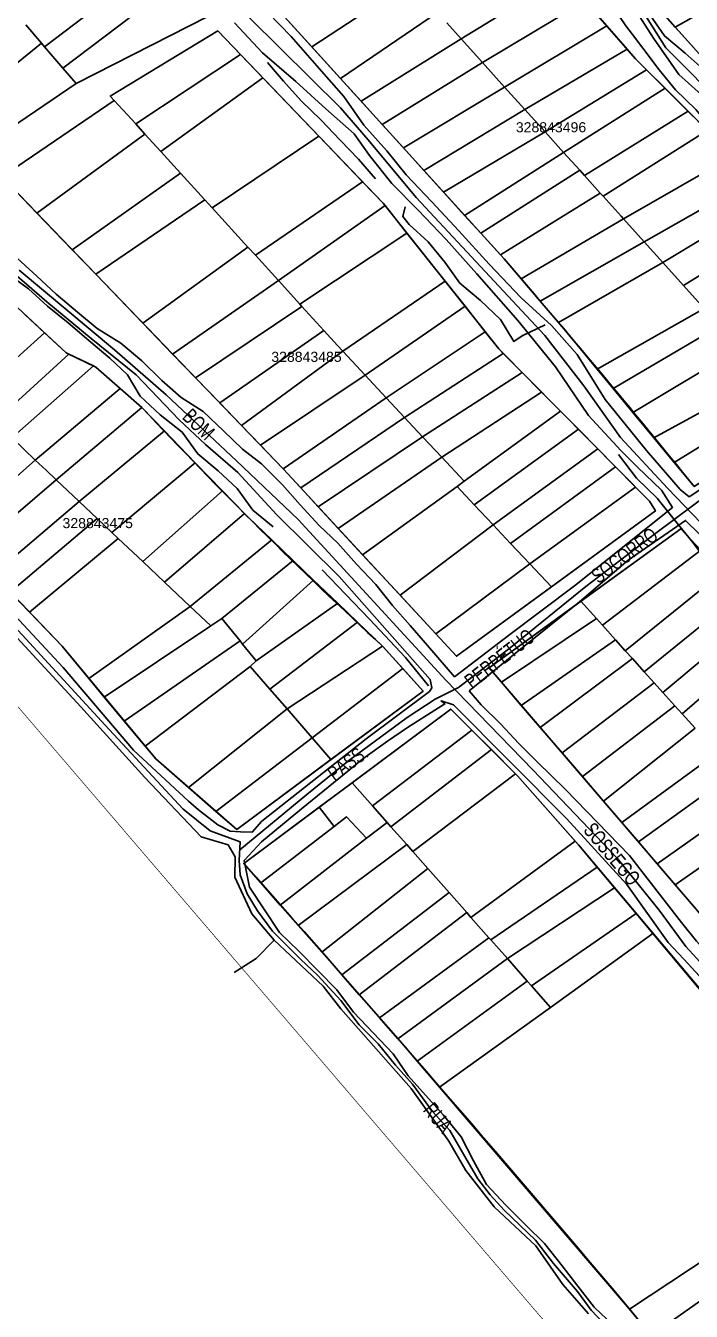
# Model space of a CAD drawing. Extents: x 206155 to 208014, y 4847439 to 4850017.
# Drawn here: x 206811.3 to 206943.5, y 4849237.2 to 4849492.7 of the extents above; entities that cross this region are included whole.
import ezdxf
from ezdxf.enums import TextEntityAlignment as Align

# ---------------------------------------------------------------- set-up
doc = ezdxf.new("R2010")
doc.units = 0
doc.header["$LTSCALE"] = 1.5
doc.header["$MEASUREMENT"] = 0
for name, color, linetype in [('CD-MALHA-LOTES', 40, 'CONTINUOUS'), ('CD_TXT_QUADRA', 7, 'CONTINUOUS'), ('HD-VALAS-DRENOS', 170, 'CONTINUOUS'), ('LM-LIM-SETOR-FISCAL', 7, 'CONTINUOUS'), ('RU-QUADRAS', 6, 'CONTINUOUS'), ('SV-CAMINHO-TRILHA', 20, 'CONTINUOUS'), ('SV-EIXO-RUA-N-PAV', 6, 'CONTINUOUS'), ('SV-RUA-NAO-PAV-S-GUIA-C-GUIA', 7, 'CONTINUOUS'), ('SV-TXT-RUA-N-PAV-S-GUIA-C-GUIA', 7, 'CONTINUOUS')]:
    doc.layers.add(name, color=color, linetype=linetype)
doc.styles.add('ARIAL', font='ARIAL.TTF')
doc.linetypes.add('Limite', pattern='A,20,-3,[130,ltypeshp.shx,S=6.35,R=0,X=0,Y=0],-3,20', length=46)

msp = doc.modelspace()

# ---------------------------------------------------------------- linework, layer by layer
at = {"layer": 'CD-MALHA-LOTES'}
for points in [[(206868.15, 4849488.54), (206861.41, 4849495.98), (206881.53, 4849508.17)], [(206815.04, 4849488.56), (206836.96, 4849505.26)], [(206940.37, 4849492.45), (206955.51, 4849501.04), (206960.65, 4849505.09)], [(206897.83, 4849490.11), (206918.09, 4849502.6)], [(206818.69, 4849484.31), (206840.95, 4849501.2)], [(206821.34, 4849481.24), (206847.46, 4849494.57), (206840.95, 4849501.2)], [(206868.15, 4849488.54), (206887.67, 4849501.37)], [(206902.04, 4849485.45), (206922.43, 4849497.63)], [(206922.43, 4849497.63), (206926.73, 4849492.7)], [(206873.86, 4849482.24), (206893.1, 4849495.36)], [(206936.9, 4849496.33), (206940.37, 4849492.45)], [(206811.29, 4849492.91), (206814.44, 4849489.25)], [(206853.98, 4849487.03), (206849.49, 4849491.7), (206828.1, 4849478.75), (206828.89, 4849477.89)], [(206897.83, 4849490.11), (206894.94, 4849493.31)], [(206906.45, 4849480.56), (206926.73, 4849492.7)], [(206926.73, 4849492.7), (206930.77, 4849488.07)], [(206940.37, 4849492.45), (206944.19, 4849488.2)], [(206789.15, 4849468.76), (206814.44, 4849489.25)], [(206814.44, 4849489.25), (206815.04, 4849488.56)], [(206877.92, 4849477.76), (206897.83, 4849490.11)], [(206902.04, 4849485.45), (206897.83, 4849490.11)], [(206815.04, 4849488.56), (206818.69, 4849484.31)], [(206833.15, 4849473.21), (206853.98, 4849487.03)], [(206853.98, 4849487.03), (206858.41, 4849482.41)], [(206873.86, 4849482.24), (206868.15, 4849488.54)], [(206910.46, 4849476.12), (206930.77, 4849488.07)], [(206934.63, 4849483.98), (206932.44, 4849486.15), (206930.77, 4849488.07)], [(206818.69, 4849484.31), (206821.34, 4849481.24)], [(206902.04, 4849485.45), (206882.12, 4849473.13)], [(206906.45, 4849480.56), (206902.04, 4849485.45)], [(206934.63, 4849483.98), (206914.49, 4849471.64)], [(206934.63, 4849483.98), (206938.32, 4849480.3)], [(206838.16, 4849467.71), (206858.41, 4849482.41)], [(206858.41, 4849482.41), (206869.51, 4849470.82)], [(206877.92, 4849477.76), (206873.86, 4849482.24)], [(206789.15, 4849468.76), (206793.69, 4849462.49), (206821.34, 4849481.24)], [(206886.34, 4849468.47), (206906.45, 4849480.56)], [(206910.46, 4849476.12), (206906.45, 4849480.56)], [(206938.32, 4849480.3), (206918.17, 4849467.57)], [(206938.32, 4849480.3), (206942.89, 4849475.74)], [(206828.89, 4849477.89), (206806.58, 4849462.68), (206813.51, 4849455.49)], [(206828.89, 4849477.89), (206833.15, 4849473.21)], [(206882.12, 4849473.13), (206877.92, 4849477.76)], [(206890.4, 4849463.98), (206910.46, 4849476.12)], [(206914.49, 4849471.64), (206910.46, 4849476.12)], [(206922.34, 4849462.95), (206942.89, 4849475.74)], [(206942.89, 4849475.74), (206946.72, 4849471.92)], [(206813.51, 4849455.49), (206834.98, 4849471.2)], [(206833.15, 4849473.21), (206834.98, 4849471.2)], [(206834.98, 4849471.2), (206838.16, 4849467.71)], [(206886.34, 4849468.47), (206882.12, 4849473.13)], [(206894.3, 4849459.68), (206914.49, 4849471.64)], [(206918.17, 4849467.57), (206914.49, 4849471.64)], [(206926.01, 4849458.88), (206946.72, 4849471.92)], [(206848.33, 4849456.53), (206869.51, 4849470.82)], [(206869.51, 4849470.82), (206878.23, 4849461.72)], [(206838.16, 4849467.71), (206842.04, 4849463.44)], [(206890.4, 4849463.98), (206886.34, 4849468.47)], [(206898.5, 4849455.04), (206918.17, 4849467.57)], [(206921.37, 4849464.03), (206918.17, 4849467.57)], [(206930.06, 4849454.39), (206951.83, 4849466.83)], [(206894.3, 4849459.68), (206890.4, 4849463.98)], [(206901.72, 4849451.49), (206921.37, 4849464.03)], [(206922.34, 4849462.95), (206921.37, 4849464.03)], [(206820.53, 4849448.2), (206842.04, 4849463.44)], [(206842.04, 4849463.44), (206846.87, 4849458.15)], [(206856.92, 4849447.11), (206878.23, 4849461.72)], [(206882.7, 4849456.98), (206882.33, 4849457.45), (206878.23, 4849461.72)], [(206925.46, 4849459.49), (206922.34, 4849462.95)], [(206956.05, 4849462.24), (206955.51, 4849461.94), (206934.19, 4849449.79)], [(206898.5, 4849455.04), (206894.3, 4849459.68)], [(206905.62, 4849447.19), (206925.46, 4849459.49)], [(206926.01, 4849458.88), (206925.46, 4849459.49)], [(206930.06, 4849454.39), (206929.58, 4849454.92), (206926.01, 4849458.88)], [(206825.2, 4849443.35), (206846.87, 4849458.15)], [(206846.87, 4849458.15), (206848.33, 4849456.53)], [(206848.33, 4849456.53), (206855.45, 4849448.73)], [(206861.49, 4849442.09), (206882.7, 4849456.98)], [(206882.7, 4849456.98), (206887.03, 4849451.52)], [(206937.91, 4849445.66), (206955.51, 4849456.31), (206958.62, 4849457.89)], [(206820.53, 4849448.2), (206813.51, 4849455.49)], [(206901.72, 4849451.49), (206898.5, 4849455.04)], [(206909.72, 4849442.44), (206930.06, 4849454.39)], [(206934.19, 4849449.79), (206930.06, 4849454.39)], [(206865.75, 4849437.41), (206887.03, 4849451.52)], [(206887.03, 4849451.52), (206894.62, 4849441.96)], [(206905.62, 4849447.19), (206901.72, 4849451.49)], [(206942.02, 4849441.09), (206955.51, 4849449.43), (206962.07, 4849452.3)], [(206825.2, 4849443.35), (206820.53, 4849448.2)], [(206834.55, 4849433.64), (206855.45, 4849448.73)], [(206855.45, 4849448.73), (206856.92, 4849447.11)], [(206913.52, 4849438), (206934.19, 4849449.79)], [(206937.91, 4849445.66), (206934.19, 4849449.79)], [(206856.92, 4849447.11), (206861.49, 4849442.09)], [(206905.62, 4849447.19), (206906.33, 4849446.41), (206909.72, 4849442.44)], [(206917.19, 4849433.72), (206937.91, 4849445.66)], [(206942.02, 4849441.09), (206937.91, 4849445.66)], [(206834.55, 4849433.64), (206825.2, 4849443.35)], [(206840.48, 4849427.48), (206861.49, 4849442.09)], [(206861.49, 4849442.09), (206865.75, 4849437.41)], [(206874.27, 4849428.08), (206894.62, 4849441.96)], [(206894.62, 4849441.96), (206898.58, 4849436.97)], [(206913.52, 4849438), (206909.72, 4849442.44)], [(206946.13, 4849436.52), (206942.02, 4849441.09)], [(206917.19, 4849433.72), (206913.52, 4849438)], [(206845.04, 4849422.74), (206866.16, 4849436.96)], [(206865.75, 4849437.41), (206866.16, 4849436.96)], [(206866.16, 4849436.96), (206870.56, 4849432.13)], [(206878.74, 4849423.29), (206898.58, 4849436.97)], [(206898.58, 4849436.97), (206902.61, 4849431.9)], [(206924.86, 4849424.45), (206946.13, 4849436.52)], [(206811.18, 4849435.27), (206815.05, 4849431.68)], [(206840.48, 4849427.48), (206834.55, 4849433.64)], [(206924.86, 4849424.45), (206917.79, 4849433.01), (206917.19, 4849433.72)], [(206928.01, 4849420.64), (206949.19, 4849433.11)], [(206800.48, 4849418.59), (206815.05, 4849431.68)], [(206815.05, 4849431.68), (206819.33, 4849427.7), (206819.84, 4849427.45)], [(206849.83, 4849417.77), (206870.56, 4849432.13)], [(206874.27, 4849428.08), (206873.24, 4849429.19), (206870.56, 4849432.13)], [(206882.92, 4849418.81), (206902.61, 4849431.9)], [(206906.18, 4849427.61), (206905.29, 4849428.51), (206902.61, 4849431.9)], [(206854.16, 4849413.27), (206874.27, 4849428.08)], [(206874.27, 4849428.08), (206878.74, 4849423.29)], [(206931.94, 4849415.89), (206953.23, 4849428.62)], [(206805.17, 4849414.1), (206819.84, 4849427.45)], [(206819.84, 4849427.45), (206824.73, 4849425.12)], [(206845.04, 4849422.74), (206840.48, 4849427.48)], [(206886.56, 4849414.9), (206906.18, 4849427.61)], [(206906.18, 4849427.61), (206909.97, 4849423.79)], [(206808.57, 4849410.85), (206808.98, 4849411.21), (206824.73, 4849425.12)], [(206824.73, 4849425.12), (206825.2, 4849424.89), (206830.09, 4849420.61)], [(206849.83, 4849417.77), (206845.04, 4849422.74)], [(206857.93, 4849409.36), (206878.74, 4849423.29)], [(206878.74, 4849423.29), (206882.92, 4849418.81)], [(206890.15, 4849411.06), (206909.97, 4849423.79)], [(206909.97, 4849423.79), (206913.78, 4849419.93)], [(206928.01, 4849420.64), (206924.86, 4849424.45)], [(206936.11, 4849410.84), (206955.51, 4849421.42), (206958.3, 4849422.72)], [(206813.2, 4849406.42), (206830.09, 4849420.61)], [(206830.09, 4849420.61), (206834.35, 4849416.89)], [(206931.94, 4849415.89), (206928.01, 4849420.64)], [(206854.16, 4849413.27), (206849.83, 4849417.77)], [(206862.44, 4849404.67), (206882.92, 4849418.81)], [(206882.92, 4849418.81), (206886.56, 4849414.9)], [(206893.96, 4849406.97), (206913.78, 4849419.93)], [(206913.78, 4849419.93), (206917.57, 4849416.1)], [(206940.17, 4849405.92), (206955.51, 4849415.41), (206961.58, 4849418.75)], [(206834.35, 4849416.89), (206817.34, 4849402.47)], [(206834.35, 4849416.89), (206838.85, 4849412.24)], [(206898.41, 4849402.19), (206917.57, 4849416.1)], [(206917.57, 4849416.1), (206921.12, 4849412.52)], [(206936.11, 4849410.84), (206931.94, 4849415.89)], [(206940.17, 4849405.92), (206944.12, 4849401.14), (206955.51, 4849408.4), (206965.68, 4849415.08)], [(206857.93, 4849409.36), (206854.16, 4849413.27)], [(206865.94, 4849400.89), (206886.56, 4849414.9)], [(206886.56, 4849414.9), (206890.15, 4849411.06)], [(206900.43, 4849397.51), (206921.12, 4849412.52)], [(206921.12, 4849412.52), (206924.96, 4849408.63)], [(206813.2, 4849406.42), (206808.57, 4849410.85)], [(206821.88, 4849398.19), (206838.85, 4849412.24)], [(206838.85, 4849412.24), (206844.99, 4849405.89)], [(206869.41, 4849397.13), (206890.15, 4849411.06)], [(206890.15, 4849411.06), (206893.96, 4849406.97)], [(206940.17, 4849405.92), (206936.11, 4849410.84)], [(206862.44, 4849404.67), (206857.93, 4849409.36)], [(206904.18, 4849393.52), (206924.96, 4849408.63)], [(206924.96, 4849408.63), (206928.46, 4849405.09)], [(206797.23, 4849392.3), (206813.2, 4849406.42)], [(206813.2, 4849406.42), (206815.33, 4849404.38), (206817.34, 4849402.47)], [(206828.42, 4849392.02), (206844.99, 4849405.89)], [(206844.99, 4849405.89), (206850.41, 4849400.29)], [(206873.38, 4849392.84), (206893.96, 4849406.97)], [(206893.96, 4849406.97), (206898.41, 4849402.19)], [(206907.65, 4849389.84), (206928.46, 4849405.09)], [(206928.46, 4849405.09), (206932.47, 4849401.04)], [(206800.77, 4849388.29), (206817.34, 4849402.47)], [(206821.88, 4849398.19), (206817.34, 4849402.47)], [(206865.94, 4849400.89), (206862.44, 4849404.67)], [(206898.41, 4849402.19), (206896.99, 4849401.16)], [(206834.56, 4849386.22), (206850.41, 4849400.29)], [(206850.41, 4849400.29), (206854.78, 4849395.77)], [(206869.41, 4849397.13), (206865.94, 4849400.89)], [(206896.99, 4849401.16), (206878.23, 4849387.58)], [(206900.43, 4849397.51), (206896.99, 4849401.16)], [(206911.47, 4849385.78), (206932.47, 4849401.04)], [(206915.77, 4849381.22), (206936.4, 4849396.3), (206935.24, 4849398.24), (206932.47, 4849401.04)], [(206804.85, 4849383.68), (206821.88, 4849398.19)], [(206825.48, 4849394.79), (206821.88, 4849398.19)], [(206873.38, 4849392.84), (206869.41, 4849397.13)], [(206904.18, 4849393.52), (206900.43, 4849397.51)], [(206808.22, 4849380.15), (206825.48, 4849394.79)], [(206828.42, 4849392.02), (206825.48, 4849394.79)], [(206838.86, 4849382.16), (206854.78, 4849395.77)], [(206860.17, 4849390.55), (206855.46, 4849395.07), (206854.78, 4849395.77)], [(206829.67, 4849390.84), (206828.42, 4849392.02)], [(206878.23, 4849387.58), (206873.38, 4849392.84)], [(206885.67, 4849379.53), (206904.18, 4849393.52)], [(206907.65, 4849389.84), (206904.18, 4849393.52)], [(206921.6, 4849378.35), (206941.44, 4849392.73), (206945.41, 4849388.47)], [(206812.05, 4849376.16), (206829.67, 4849390.84)], [(206834.56, 4849386.22), (206829.67, 4849390.84)], [(206843.99, 4849377.32), (206860.17, 4849390.55)], [(206860.17, 4849390.55), (206864.45, 4849386.44)], [(206911.47, 4849385.78), (206907.65, 4849389.84)], [(206885.67, 4849379.53), (206878.23, 4849387.58)], [(206925.89, 4849373.58), (206945.41, 4849388.47)], [(206838.86, 4849382.16), (206834.56, 4849386.22)], [(206850.26, 4849374.91), (206864.45, 4849386.44)], [(206864.45, 4849386.44), (206868.49, 4849382.57)], [(206892.75, 4849371.86), (206911.47, 4849385.78)], [(206915.77, 4849381.22), (206911.47, 4849385.78)], [(206843.99, 4849377.32), (206838.86, 4849382.16)], [(206854.37, 4849369.85), (206868.49, 4849382.57)], [(206868.49, 4849382.57), (206873.28, 4849377.97)], [(206930.43, 4849368.52), (206949.62, 4849383.97)], [(206812.05, 4849376.16), (206808.22, 4849380.15)], [(206892.75, 4849371.86), (206885.67, 4849379.53)], [(206915.77, 4849381.22), (206896.86, 4849367.41), (206892.75, 4849371.86)], [(206934.2, 4849364.33), (206953.41, 4849379.91)], [(206823.81, 4849363.02), (206843.99, 4849377.32)], [(206848.08, 4849373.45), (206843.99, 4849377.32)], [(206857.1, 4849366.49), (206873.28, 4849377.97)], [(206873.28, 4849377.97), (206877.22, 4849374.19)], [(206921.6, 4849378.35), (206903.36, 4849365.12), (206905.82, 4849362.25)], [(206921.6, 4849378.35), (206924.7, 4849374.9)], [(206812.05, 4849376.16), (206818.51, 4849369.4), (206823.81, 4849363.02)], [(206848.08, 4849373.45), (206850.26, 4849374.91)], [(206850.26, 4849374.91), (206853.88, 4849370.45)], [(206859.8, 4849360.87), (206877.22, 4849374.19)], [(206877.22, 4849374.19), (206882.17, 4849369.44)], [(206905.82, 4849362.25), (206924.7, 4849374.9)], [(206924.7, 4849374.9), (206925.89, 4849373.58)], [(206956.75, 4849375.86), (206955.51, 4849374.95), (206937.87, 4849360.24)], [(206826.9, 4849359.3), (206848.08, 4849373.45)], [(206925.89, 4849373.58), (206928.47, 4849370.71)], [(206830.88, 4849354.51), (206853.88, 4849370.45)], [(206853.88, 4849370.45), (206854.37, 4849369.85)], [(206854.37, 4849369.85), (206857.1, 4849366.49)], [(206863.21, 4849356.95), (206882.17, 4849369.44)], [(206882.17, 4849369.44), (206886.2, 4849365)], [(206909.77, 4849357.64), (206928.47, 4849370.71)], [(206928.47, 4849370.71), (206930.43, 4849368.52)], [(206959.88, 4849371.3), (206955.51, 4849367.87), (206941.72, 4849355.96)], [(206857.1, 4849366.49), (206855.9, 4849365.37)], [(206913.54, 4849353.25), (206931.86, 4849366.94)], [(206930.43, 4849368.52), (206931.86, 4849366.94)], [(206931.86, 4849366.94), (206934.2, 4849364.33)], [(206835.02, 4849349.53), (206855.9, 4849365.37)], [(206855.9, 4849365.37), (206859.8, 4849360.87)], [(206868.18, 4849351.22), (206886.2, 4849365)], [(206886.2, 4849365), (206890.27, 4849360.5), (206871.95, 4849346.88)], [(206934.2, 4849364.33), (206936.19, 4849362.12)], [(206826.9, 4849359.3), (206823.81, 4849363.02)], [(206905.82, 4849362.25), (206909.77, 4849357.64)], [(206917.86, 4849348.22), (206936.19, 4849362.12)], [(206936.19, 4849362.12), (206937.87, 4849360.24)], [(206830.88, 4849354.51), (206826.9, 4849359.3)], [(206859.8, 4849360.87), (206863.21, 4849356.95)], [(206937.87, 4849360.24), (206940.28, 4849357.57)], [(206843.61, 4849341.35), (206863.21, 4849356.95)], [(206863.21, 4849356.95), (206868.18, 4849351.22)], [(206899.95, 4849352.73), (206895.78, 4849356.9), (206876.14, 4849342.28)], [(206909.77, 4849357.64), (206913.54, 4849353.25)], [(206921.9, 4849343.5), (206940.28, 4849357.57)], [(206940.28, 4849357.57), (206941.72, 4849355.96)], [(206835.02, 4849349.53), (206830.88, 4849354.51)], [(206941.72, 4849355.96), (206944.31, 4849353.09)], [(206849.07, 4849336.59), (206868.18, 4849351.22)], [(206868.18, 4849351.22), (206871.95, 4849346.88)], [(206880.19, 4849337.7), (206899.95, 4849352.73)], [(206899.95, 4849352.73), (206903.84, 4849348.85)], [(206913.54, 4849353.25), (206917.86, 4849348.22)], [(206926.09, 4849338.61), (206944.31, 4849353.09)], [(206835.02, 4849349.53), (206837.12, 4849347), (206843.61, 4849341.35)], [(206883.86, 4849333.53), (206903.84, 4849348.85)], [(206903.84, 4849348.85), (206908.62, 4849344.07)], [(206849.07, 4849336.59), (206853.24, 4849332.96), (206871.95, 4849346.88)], [(206917.86, 4849348.22), (206921.9, 4849343.5)], [(206929.74, 4849334.35), (206948.69, 4849348.21)], [(206888.19, 4849328.63), (206908.62, 4849344.07)], [(206920.46, 4849330.69), (206909.01, 4849343.68), (206908.62, 4849344.07)], [(206921.9, 4849343.5), (206926.09, 4849338.61)], [(206933.04, 4849330.5), (206952.2, 4849344.31)], [(206849.07, 4849336.59), (206843.61, 4849341.35)], [(206869.63, 4849337.44), (206876.14, 4849342.28)], [(206876.14, 4849342.28), (206880.19, 4849337.7)], [(206926.09, 4849338.61), (206929.74, 4849334.35)], [(206936.73, 4849326.19), (206956.16, 4849339.88)], [(206857.99, 4849322.39), (206854.6, 4849326.25), (206869.63, 4849337.44)], [(206872.55, 4849333.6), (206869.63, 4849337.44)], [(206880.19, 4849337.7), (206883.1, 4849334.4)], [(206857.99, 4849322.39), (206872.55, 4849333.6)], [(206872.55, 4849333.6), (206875.01, 4849335.49), (206879, 4849331.23)], [(206879, 4849331.23), (206883.1, 4849334.4)], [(206883.1, 4849334.4), (206883.86, 4849333.53)], [(206883.86, 4849333.53), (206886.99, 4849329.99)], [(206929.74, 4849334.35), (206933.04, 4849330.5)], [(206940.34, 4849321.99), (206955.51, 4849332.57), (206960.17, 4849335.28)], [(206861.88, 4849317.96), (206879, 4849331.23)], [(206899.76, 4849315.52), (206920.46, 4849330.69)], [(206920.46, 4849330.69), (206921.1, 4849329.96), (206924.83, 4849325.51)], [(206865.43, 4849313.92), (206886.99, 4849329.99)], [(206886.99, 4849329.99), (206888.19, 4849328.63)], [(206888.19, 4849328.63), (206891.19, 4849325.23)], [(206933.04, 4849330.5), (206936.73, 4849326.19)], [(206936.73, 4849326.19), (206940.34, 4849321.99)], [(206870.13, 4849308.57), (206891.19, 4849325.23)], [(206891.19, 4849325.23), (206895.4, 4849320.45)], [(206903.72, 4849311.02), (206924.83, 4849325.51)], [(206924.83, 4849325.51), (206928.28, 4849321.39)], [(206861.88, 4849317.96), (206857.99, 4849322.39)], [(206874.09, 4849304.08), (206895.4, 4849320.45)], [(206895.4, 4849320.45), (206898.91, 4849316.48)], [(206906.99, 4849307.32), (206928.28, 4849321.39)], [(206928.28, 4849321.39), (206932.58, 4849316.26)], [(206940.34, 4849321.99), (206944.42, 4849317.23)], [(206865.43, 4849313.92), (206861.88, 4849317.96)], [(206877.57, 4849300.11), (206898.91, 4849316.48)], [(206898.91, 4849316.48), (206899.76, 4849315.52)], [(206899.76, 4849315.52), (206903.32, 4849311.47)], [(206911.77, 4849301.9), (206932.58, 4849316.26)], [(206932.58, 4849316.26), (206935.91, 4849312.28)], [(206870.13, 4849308.57), (206865.43, 4849313.92)], [(206881.58, 4849295.55), (206903.32, 4849311.47)], [(206903.32, 4849311.47), (206903.72, 4849311.02)], [(206903.72, 4849311.02), (206906.99, 4849307.32)], [(206915.55, 4849297.62), (206935.91, 4849312.28)], [(206974.14, 4849267.08), (206955.5, 4849288.89), (206935.91, 4849312.28)], [(206874.09, 4849304.08), (206870.13, 4849308.57)], [(206885.25, 4849291.38), (206906.99, 4849307.32)], [(206906.99, 4849307.32), (206910.93, 4849302.85)], [(206877.57, 4849300.11), (206874.09, 4849304.08)], [(206889.1, 4849286.93), (206910.93, 4849302.85)], [(206910.93, 4849302.85), (206911.77, 4849301.9)], [(206881.58, 4849295.55), (206877.57, 4849300.11)], [(206911.77, 4849301.9), (206915.55, 4849297.62)], [(206893.49, 4849281.79), (206915.55, 4849297.62)], [(206885.25, 4849291.38), (206881.58, 4849295.55)], [(206885.25, 4849291.38), (206886.61, 4849289.82), (206889.1, 4849286.93)], [(206893.49, 4849281.79), (206889.1, 4849286.93)], [(206931.26, 4849237.67), (206893.49, 4849281.79)], [(206931.26, 4849237.67), (206955.5, 4849253.67), (206960.21, 4849257.67)], [(206964.72, 4849252), (206955.5, 4849246.46), (206935.58, 4849232.39)], [(206935.58, 4849232.39), (206931.26, 4849237.67)]]:
    msp.add_lwpolyline(points, dxfattribs=at)
at = {"layer": 'HD-VALAS-DRENOS', "flags": 128}
for points in [[(206931.85, 4849490.98), (206930.55, 4849492.7), (206927.65, 4849497.01), (206923.62, 4849501.84), (206919.57, 4849505.77), (206915.42, 4849509.77)], [(206955.51, 4849463.42), (206951.18, 4849467.82), (206947.85, 4849472.03), (206944.43, 4849476.11), (206940.4, 4849479.98), (206937.18, 4849483.94), (206933.9, 4849488.25), (206931.85, 4849490.98)], [(206880.77, 4849462.34), (206877.41, 4849466.2), (206873.75, 4849470), (206869.94, 4849474.06), (206866.03, 4849477.81), (206862.52, 4849481.72), (206859.31, 4849485.44)], [(206860.47, 4849393.14), (206856.42, 4849396.45), (206853.3, 4849400.76), (206849.55, 4849404.27), (206845.49, 4849407.62), (206842.38, 4849411.98), (206838.02, 4849415.38), (206834.02, 4849419.08), (206831.51, 4849423.37), (206828.02, 4849426.67), (206823.85, 4849430.16), (206819.74, 4849433.66), (206815.59, 4849437.01), (206811.84, 4849440.42), (206807.54, 4849443.62), (206803.53, 4849446.92), (206799.83, 4849450.52), (206795.73, 4849453.47), (206792.18, 4849457.08), (206790.05, 4849458.91)], [(206914.52, 4849433.29), (206909.95, 4849431.13), (206908.31, 4849429.95), (206905.65, 4849434.33), (206901.64, 4849438.13), (206897.53, 4849441.58), (206894.57, 4849445.74), (206891.26, 4849449.76), (206887.46, 4849453.26), (206886.23, 4849454.8), (206886.66, 4849456.76)], [(206929.05, 4849407.5), (206932.66, 4849402.8), (206936.81, 4849398.8), (206936.97, 4849398.59), (206940.13, 4849394.59), (206943.94, 4849389.94), (206947.24, 4849385.55), (206951.06, 4849381.78), (206955.23, 4849378.1), (206955.51, 4849377.91)], [(206891.3, 4849361.51), (206886.77, 4849367.16), (206879.6, 4849374.77), (206870.2, 4849384.56)]]:
    msp.add_lwpolyline(points, dxfattribs=at)
at = {"layer": 'LM-LIM-SETOR-FISCAL', "linetype": 'Limite', "ltscale": 0.1, "const_width": 0.13, "flags": 128}
msp.add_lwpolyline([(207693.53, 4847579.56), (207661.03, 4847549.31), (207612.7, 4847504.12), (207608.58, 4847500.27), (207585.3, 4847478.55), (207576.34, 4847469.74), (207571.87, 4847465.34), (207556.36, 4847486.66), (207540.14, 4847507.78), (207531.85, 4847519.47), (207511.91, 4847545.61), (207506.17, 4847553.18), (207498.88, 4847562.81), (207463.75, 4847610.71), (207457.67, 4847619.01), (207440.44, 4847642.51), (207431.06, 4847656.73), (207427.79, 4847661.69), (207410.24, 4847685.38), (207400.06, 4847698.96), (207390.62, 4847713.26), (207368.81, 4847743.14), (207367.63, 4847745.51), (207365.1, 4847750.55), (207350.49, 4847771.92), (207340.01, 4847785.42), (207333.8, 4847793.43), (207328.91, 4847799.72), (207315.6, 4847819.35), (207310.76, 4847826.26), (207285.87, 4847860.83), (207260.72, 4847896.98), (207248.23, 4847915.4), (207242.67, 4847921.29), (207202.51, 4847892.47), (207193.03, 4847885.67), (207186.34, 4847883.83), (207169.47, 4847906.92), (207159.13, 4847921.36), (207145.03, 4847940.16), (207134.22, 4847955.66), (207130.37, 4847960.22), (207126.09, 4847965.9), (207111.59, 4847986.15), (207100.06, 4848001.48), (207090.77, 4848014.03), (207087.01, 4848019.05), (207075.04, 4848034.33), (207069.37, 4848045.04), (207069.26, 4848049.8), (207069.11, 4848053.33), (207066.5, 4848058.01), (207060.87, 4848065.4), (207031.95, 4848105.77), (207020.41, 4848120.82), (207005.92, 4848142.54), (206995.35, 4848155.22), (206982.67, 4848172.12), (206959.42, 4848202.77), (206955.58, 4848209.27), (206948.97, 4848217), (206956.28, 4848221.98), (206974.04, 4848236.91), (207015.88, 4848269.11), (207005.71, 4848281.99), (206987.16, 4848307.84), (206966.87, 4848336.83), (206960.49, 4848346.74), (207051.18, 4848413.73), (207093.59, 4848446.09), (207106.7, 4848455.88), (207140.72, 4848483.45), (207169.66, 4848504.88), (207261.26, 4848571.24), (207250.42, 4848586.92), (207233.64, 4848611.27), (207214.13, 4848640.25), (207199.66, 4848661.86), (207162.16, 4848719.72), (207148.67, 4848740.27), (207138.58, 4848756.16), (207114.21, 4848785.08), (207108.98, 4848791.97), (207099.68, 4848804.07), (207089.04, 4848833.89), (207075.28, 4848852.41), (207054.15, 4848879.42), (207034.07, 4848905.39), (207008.79, 4848936.89), (207002.49, 4848944.75), (206978.67, 4848976.02), (206968.98, 4848989.87), (206958.44, 4849004.76), (206966.26, 4849011.39), (206981.71, 4849023.09), (207002.58, 4849038.25), (207026.18, 4849059.14), (207039.09, 4849069.24), (207048.4, 4849077.1), (207033.93, 4849094.44), (207025.31, 4849104.91), (207019.34, 4849111.98), (206955.53, 4849187.19), (206739.99, 4849438.83), (206628.48, 4849357.79), (206159.3, 4849769.3), (206177.89, 4849842.97), (206311.32, 4849828.25), (206318.97, 4849888.04), (206376.86, 4849879.93), (206422.43, 4850015.06), (206474.48, 4850006.62), (206492.19, 4850011.1), (206819.81, 4849985.62), (206867.89, 4849970.66), (206761.86, 4849758.64), (206955.52, 4849737.17), (206981.38, 4849733.58), (207038.29, 4849725.23), (207070.29, 4849722.03), (207093.76, 4849719.89), (207136.42, 4849713.49), (207187.69, 4849706.67), (207206.03, 4849702.71), (207217.82, 4849703), (207238.05, 4849700.95), (207257.69, 4849697.98), (207277.63, 4849691.43), (207298.76, 4849680.12), (207307.69, 4849672.68), (207325.58, 4849647.34), (207339.6, 4849627.48), (207365.17, 4849591.27), (207375.36, 4849576.96), (207394.56, 4849549.23), (207402.02, 4849538.56), (207409.91, 4849527.9), (207417.58, 4849518.68), (207445.75, 4849483.09), (207461.51, 4849464.09), (207489.49, 4849426.56), (207512.94, 4849401.39), (207520.93, 4849386.71), (207524.83, 4849382.69), (207529.48, 4849377.88), (207540.69, 4849361.49), (207560.95, 4849335.89), (207577.23, 4849307.07), (207583.74, 4849297.42), (207628.15, 4849239.89), (207643.22, 4849219.05), (207658.02, 4849201.49), (207693.22, 4849158.83), (207705.61, 4849141.39), (207712.86, 4849133.84), (207725.65, 4849112.01), (207736.66, 4849084.67), (207739.33, 4849078.11), (207747.93, 4849059.71), (207757.22, 4849040.43), (207775.14, 4849006.28), (207791.99, 4848977.54), (207792.78, 4848975.77), (207795.96, 4848968.62), (207802.2, 4848960.18), (207825.03, 4848930.31), (207842.53, 4848910.15), (207856.41, 4848891.07), (207858.75, 4848886.94), (207866.81, 4848872.74), (207869.94, 4848867.11), (207871.77, 4848863.82), (207879.69, 4848853.91), (207882.92, 4848845.94), (207889.76, 4848830.42), (207897.96, 4848811.56), (207901.5, 4848803.37), (207910.93, 4848782.03), (207925.43, 4848746.58), (207927.76, 4848740.69), (207935.19, 4848724.84), (207938.98, 4848722.35), (207951.29, 4848714.3), (207953.61, 4848706.94), (207955.87, 4848700.21), (207959.42, 4848694.96), (207980.21, 4848656.63), (207983.23, 4848650.23), (207987.97, 4848639.65), (207991.98, 4848624.34), (207992.34, 4848618.14), (207992.71, 4848609.76), (207992.35, 4848598.91), (207989.51, 4848588.21), (207986.21, 4848576.49), (207981.13, 4848552.93), (207979.22, 4848544.32), (207974.12, 4848527.55), (207970.47, 4848512.96), (207968.53, 4848505.21), (207962.87, 4848484.57), (207961.77, 4848475.9), (207962.44, 4848471.73), (207962.76, 4848468.22), (207963.58, 4848460.32), (207965.62, 4848437.71), (207970.3, 4848417.74), (207973.97, 4848405.11), (207979.52, 4848388.8), (207983.37, 4848372.15), (207985.88, 4848361.34), (207994.8, 4848328.69), (207998.94, 4848313.63), (208000.94, 4848308.61), (208001.28, 4848301.24), (208004.29, 4848290.86), (208006.08, 4848286.4), (208007.64, 4848282.49), (208010.65, 4848271.5), (208010.53, 4848262.57), (208009.71, 4848251.17), (208006.89, 4848242.28), (208002.27, 4848228.55), (207997.36, 4848212.8), (207991.07, 4848194.77), (207987.4, 4848183.31), (207984.51, 4848174.56), (207981.76, 4848167.44), (207976.41, 4848152.41), (207973.09, 4848141.61), (207967.4, 4848130.11), (207964.22, 4848121.42), (207961.45, 4848112.84), (207955.63, 4848098.17), (207952.19, 4848088.84), (207947.6, 4848075.6), (207943.28, 4848060.34), (207938.8, 4848047.89), (207935.95, 4848038.31), (207931.75, 4848023.44), (207924.02, 4847983.95), (207922.67, 4847973.36), (207921, 4847963.57), (207920.32, 4847960.19), (207917.77, 4847945.28), (207916.42, 4847941.01), (207910.26, 4847922.04), (207901.41, 4847892.98), (207897.62, 4847878.65), (207892.25, 4847865.58), (207878.3, 4847837.34), (207872.42, 4847829.43), (207870.47, 4847825.73), (207866.98, 4847818.64), (207853.99, 4847795.84), (207843.32, 4847778.24), (207832.06, 4847762.95), (207814.75, 4847736.4), (207805.8, 4847721.97), (207788.79, 4847698.98), (207782.07, 4847685.13), (207771.56, 4847663.44), (207770.16, 4847648.29), (207754.59, 4847638.36), (207743.55, 4847627.73)], close=True, dxfattribs=at)
at = {"layer": 'RU-QUADRAS', "color": 6, "linetype": 'Continuous'}
for points in [[(206766.46, 4849494.98), (206814.39, 4849532.47), (206825.37, 4849517.06), (206847.46, 4849494.57), (206821.34, 4849481.24), (206793.69, 4849462.49), (206782.72, 4849477.63)], [(206806.58, 4849462.68), (206828.89, 4849477.89), (206828.1, 4849478.75), (206849.49, 4849491.7), (206882.33, 4849457.45), (206905.29, 4849428.51), (206935.24, 4849398.24), (206936.4, 4849396.3), (206896.86, 4849367.41), (206862.5, 4849404.62)]]:
    msp.add_lwpolyline(points, close=True, dxfattribs=at)
for points in [[(207000.91, 4849494.21, 0.039556), (207008.17, 4849485.79), (207011.53, 4849481.38), (207012.4, 4849481.82), (207024.02, 4849467.45), (207025.48, 4849469.05), (207028.09, 4849464.69), (207009.79, 4849451), (206988.28, 4849437.65), (206980.73, 4849450.28), (206979.42, 4849449.55), (206977.1, 4849452.17), (206968.38, 4849460.15), (206964.86, 4849463.83), (206960.65, 4849468.62, 0.060702), (206955.51, 4849475.56), (206912.32, 4849523.77)], [(206964.71, 4849197.13), (206930.47, 4849238.65, 0.00614), (206854.6, 4849326.25), (206895.78, 4849356.9), (206909.01, 4849343.68), (206921.1, 4849329.96), (206974.14, 4849267.08), (206988.55, 4849252.2), (207004.25, 4849232.6)]]:
    msp.add_lwpolyline(points, format="xyb", dxfattribs=at)
for points in [[(206861.41, 4849495.98), (206901.75, 4849520.41), (206906.85, 4849515.49), (206932.44, 4849486.15), (206955.51, 4849463.17), (206964.83, 4849447.98), (206966.95, 4849449.14), (206974.35, 4849439.31), (206985.77, 4849432.55), (206965.68, 4849415.08), (206944.12, 4849401.14, 0.008512), (206906.33, 4849446.41)], [(206761.32, 4849432.95), (206791.37, 4849453.69), (206819.33, 4849427.7), (206825.2, 4849424.89), (206834.35, 4849416.89, 0.018524), (206882.33, 4849369.28), (206890.27, 4849360.5), (206853.24, 4849332.96), (206837.12, 4849347), (206818.51, 4849369.4), (206804.69, 4849383.84)], [(206903.36, 4849365.12), (206941.44, 4849392.73), (206955.51, 4849377.66, 0.048987), (206964.42, 4849365.92), (206976.13, 4849353.26), (206980.49, 4849348.99), (206983.51, 4849344.77), (206988.1, 4849340.19), (206999.96, 4849326.38), (207004.31, 4849321.8), (207012.52, 4849311.55), (207023.05, 4849300.4), (207027.4, 4849294.49, -0.043596), (207039.11, 4849280.5), (207035.12, 4849276.76), (207000.46, 4849253.57, -0.019555), (206980.54, 4849275.76), (206958.91, 4849298.74), (206955.5, 4849304.3)]]:
    msp.add_lwpolyline(points, format="xyb", close=True, dxfattribs=at)
at = {"layer": 'SV-CAMINHO-TRILHA'}
for p, q in [((206860.68, 4849310.96), (206857.07, 4849307.35)), ((206857.07, 4849307.35), (206852.71, 4849304.59))]:
    msp.add_line(p, q, dxfattribs=at)
at = {"layer": 'SV-EIXO-RUA-N-PAV'}
for points in [[(206700.4, 4849649.51), (206704.32, 4849646.05), (206707.05, 4849644.31), (206734.86, 4849616.74), (206754.23, 4849596.88), (206770.87, 4849580.24), (206798.94, 4849552.17), (206805.15, 4849546.96), (206814.03, 4849536.18), (206818, 4849535.45), (206833.73, 4849517.44), (206855.85, 4849494.26), (206873.84, 4849476.41), (206879.31, 4849470.03), (206888.89, 4849458.63), (206914.42, 4849431.17), (206922.17, 4849421.14), (206929.46, 4849410.88), (206938.8, 4849400.85), (206955.5, 4849383.45)], [(206955.51, 4849470.98), (206943.39, 4849483.41), (206938.46, 4849488.34), (206933.84, 4849495.73), (206929.23, 4849501.88), (206924.92, 4849504.96), (206919.68, 4849508.65), (206908.89, 4849520.23), (206903.91, 4849526.2), (206898.82, 4849530.96), (206885.21, 4849544.36), (206866.03, 4849566.76), (206855.04, 4849578.22), (206834.11, 4849599.77), (206817.33, 4849615.93), (206814.56, 4849618.09), (206810.56, 4849619.01)], [(206809.96, 4849444.17), (206828.91, 4849428.29), (206839.22, 4849419.37), (206853.15, 4849406.28), (206865.4, 4849394.58), (206894.8, 4849362.68), (206912.07, 4849344.85), (206928.79, 4849327.29), (206937.15, 4849316.98), (206942.44, 4849309.74), (206948.85, 4849302.78), (206955.5, 4849295.54)], [(206955.5, 4849406.05), (206936.49, 4849391.88), (206922.59, 4849381.27), (206907.53, 4849369.11), (206897.3, 4849361.19), (206892.66, 4849358.87), (206887.07, 4849355.21), (206875.48, 4849346.71), (206867.18, 4849339.96), (206853.83, 4849328.93)], [(206799.28, 4849383.94), (206827.1, 4849353.72), (206842.51, 4849337.11), (206847.91, 4849332.7), (206853.92, 4849330.5), (206853.71, 4849326.8), (206853.92, 4849324), (206855.32, 4849320.2), (206857.32, 4849316.79), (206860.32, 4849312.79), (206865.92, 4849307.19), (206869.33, 4849303.98), (206873.93, 4849298.98), (206877.53, 4849294.18), (206881.33, 4849290.37), (206884.74, 4849286.17), (206888.14, 4849282.37), (206892.14, 4849276.96), (206895.55, 4849273.16), (206898.55, 4849267.96), (206901.15, 4849263.56), (206903.55, 4849260.35), (206906.35, 4849257.35), (206912.56, 4849251.35), (206916.16, 4849246.74), (206920.96, 4849241.14), (206923.67, 4849237.44), (206927.27, 4849233.63)]]:
    msp.add_lwpolyline(points, dxfattribs=at)
at = {"layer": 'SV-RUA-NAO-PAV-S-GUIA-C-GUIA', "flags": 128}
for points in [[(206955.51, 4849472.54), (206946.51, 4849483.56), (206942.31, 4849487.26), (206938.19, 4849490.72), (206935.99, 4849493.98), (206931.67, 4849501.03), (206931.26, 4849501.54), (206928.13, 4849504.97), (206923.96, 4849507.74), (206920.57, 4849509.24), (206916.92, 4849513.57), (206910.89, 4849521.07), (206909.31, 4849524.21), (206910.14, 4849526.81), (206929.26, 4849537.65), (206948.8, 4849548.73), (206951.35, 4849550.07), (206953.52, 4849550.1), (206955.51, 4849547.96)], [(206931.5, 4849497.26), (206936.02, 4849490.28), (206941.08, 4849483.02), (206946.82, 4849477.88), (206955.51, 4849469.67)], [(206943.13, 4849399.1), (206941.35, 4849400.59), (206934.66, 4849408.29), (206926.46, 4849418.42), (206920.88, 4849427.36), (206915.76, 4849433.17), (206909.72, 4849438.63), (206903.4, 4849445.35), (206897.37, 4849451.95), (206892.02, 4849457.76), (206886.89, 4849463.11), (206883.02, 4849467.89), (206878.47, 4849472.96), (206874.48, 4849478.65), (206869.59, 4849484.23), (206864.01, 4849490.61), (206859.44, 4849495.33)], [(206808.04, 4849447.9), (206813.47, 4849442.97), (206817.31, 4849439.39), (206821.6, 4849435.82), (206825.46, 4849432.59), (206830.21, 4849429.65), (206834.37, 4849426.15), (206838.33, 4849422.24), (206842.18, 4849418.84), (206846.53, 4849416.05), (206850.59, 4849412.24), (206854.39, 4849408.59), (206858.14, 4849405.67), (206862.33, 4849401.48), (206865.82, 4849397.53), (206869.58, 4849393.42), (206873.33, 4849389.86), (206877.04, 4849385.71), (206880.86, 4849381.7), (206884.17, 4849377.49), (206887.68, 4849373.53), (206891.14, 4849369.57), (206896.5, 4849363.34), (206907.21, 4849371.54), (206920.32, 4849381.43), (206939.82, 4849396.99), (206937.65, 4849400.42), (206932.84, 4849404.99), (206929.54, 4849408.29), (206923.09, 4849415.25), (206916.58, 4849424.91), (206909.09, 4849434.18), (206900.9, 4849443.41), (206894.86, 4849450.25), (206889.29, 4849456.05), (206884.05, 4849461.4), (206879.61, 4849466.93), (206876.53, 4849471.25), (206870.9, 4849476.21), (206864.98, 4849481.67), (206858.37, 4849487.36), (206852.79, 4849493.29)], [(206805.04, 4849446.89), (206815.48, 4849437.86), (206824.29, 4849430.57), (206833.25, 4849423.37), (206841.79, 4849414.43), (206847.02, 4849409.49), (206853.41, 4849403.92), (206861.13, 4849395.61), (206873.57, 4849383.3), (206891.64, 4849362.81), (206892.01, 4849361.17), (206891.52, 4849360.41), (206878.94, 4849351.02), (206858.22, 4849334.67), (206856.32, 4849332.48), (206853.96, 4849332.55), (206851.91, 4849332.63), (206849.49, 4849333.89), (206845.64, 4849336.9), (206843.61, 4849338.62), (206832.71, 4849348.74), (206818.76, 4849365.18), (206800.4, 4849384.87)], [(206955.51, 4849408.14), (206953.46, 4849406.63), (206948.6, 4849402.77), (206943.13, 4849399.1)], [(206899.42, 4849360.52), (206908.94, 4849368.32), (206921.31, 4849378.22), (206931, 4849386.53), (206942.41, 4849394.41), (206947.72, 4849389.2), (206954.16, 4849382.44), (206955.51, 4849379.99)], [(206798.43, 4849383.14), (206822.27, 4849357.37), (206834.94, 4849343.31), (206846.17, 4849331.5), (206851.5, 4849329.92), (206852.88, 4849327.53), (206852.84, 4849323.52), (206856.25, 4849316.21), (206860.68, 4849310.96), (206870.37, 4849301.87), (206873.89, 4849297.31), (206887.88, 4849281.52), (206895.34, 4849271.06), (206898.77, 4849265.19), (206904.38, 4849258.01), (206912.65, 4849250.21), (206918.02, 4849242.56), (206923.11, 4849236.72)], [(206955.5, 4849298.68), (206953.74, 4849300.64), (206944.55, 4849310.77), (206941.63, 4849314.51), (206931.27, 4849327.79), (206918.54, 4849340.9), (206912.95, 4849346.42), (206909.29, 4849350.08), (206905.63, 4849353.99), (206901.82, 4849357.74), (206899.42, 4849360.52)], [(206928, 4849234.49), (206924.24, 4849238.04), (206921.03, 4849242.2), (206917.87, 4849246.27), (206914.35, 4849250.68), (206910.74, 4849254.29), (206906.68, 4849258.29), (206902.87, 4849262.44), (206900.3, 4849267.12), (206897.83, 4849271.89), (206894.21, 4849276.25), (206887.29, 4849284.02), (206884.28, 4849288.39), (206876.4, 4849296.69), (206873.13, 4849301.11), (206865.56, 4849308.82), (206861.71, 4849312.52), (206855.77, 4849321.51), (206854.7, 4849326.85), (206858.15, 4849330.51), (206866.07, 4849337.12), (206874.58, 4849343.95), (206878.26, 4849347.04), (206883.21, 4849350.51), (206887.16, 4849353.23), (206894.59, 4849357.93), (206893.82, 4849358.54), (206896.3, 4849357.77), (206918.76, 4849335.18), (206930.76, 4849322.02), (206938.95, 4849310.51), (206942.04, 4849307.18), (206950.58, 4849297.95)]]:
    msp.add_lwpolyline(points, dxfattribs=at)

# ---------------------------------------------------------------- texts
at = {"layer": 'CD_TXT_QUADRA', "color": 7, "linetype": 'Continuous', "style": 'ARIAL'}
for s, p in [('328843496', (206915.67, 4849472.56)), ('328843485', (206867.08, 4849426.93)), ('328843475', (206825.6, 4849393.88))]:
    msp.add_text(s, height=2, dxfattribs=at).set_placement(p, align=Align.MIDDLE)
at = {"layer": 'SV-TXT-RUA-N-PAV-S-GUIA-C-GUIA', "style": 'ARIAL', "width": 0.7}
for s, rotation, p in [('BOM', 316, (206842.21, 4849414.76)), ('SOCORRO', 37, (206925.13, 4849381.71)), ('PERPÉTUO', 38, (206900, 4849360.8)), ('PASS.', 37, (206872.72, 4849342.42)), ('SOSSEGO', 310, (206921.94, 4849332.75)), ('RUA', 310, (206890.09, 4849277.11))]:
    msp.add_text(s, height=3, rotation=rotation, dxfattribs=at).set_placement(p)

doc.saveas('drawing.dxf')
